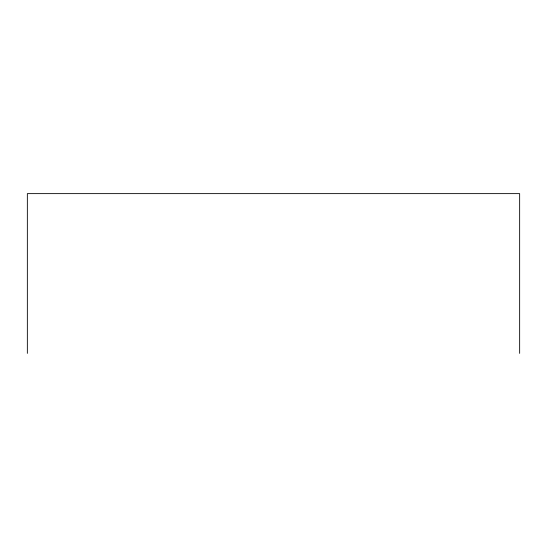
<?xml version="1.0" encoding="UTF-8"?>
<svg xmlns="http://www.w3.org/2000/svg" width="547" height="547" viewBox="0 0 547 547"><rect width="100%" height="100%" fill="white"/><g stroke="black" fill="none" stroke-linecap="round" stroke-linejoin="round"><path stroke-width="0.82" d="M519.65 353.376L519.65 193.624L27.35 193.624L27.35 353.376"/></g></svg>
